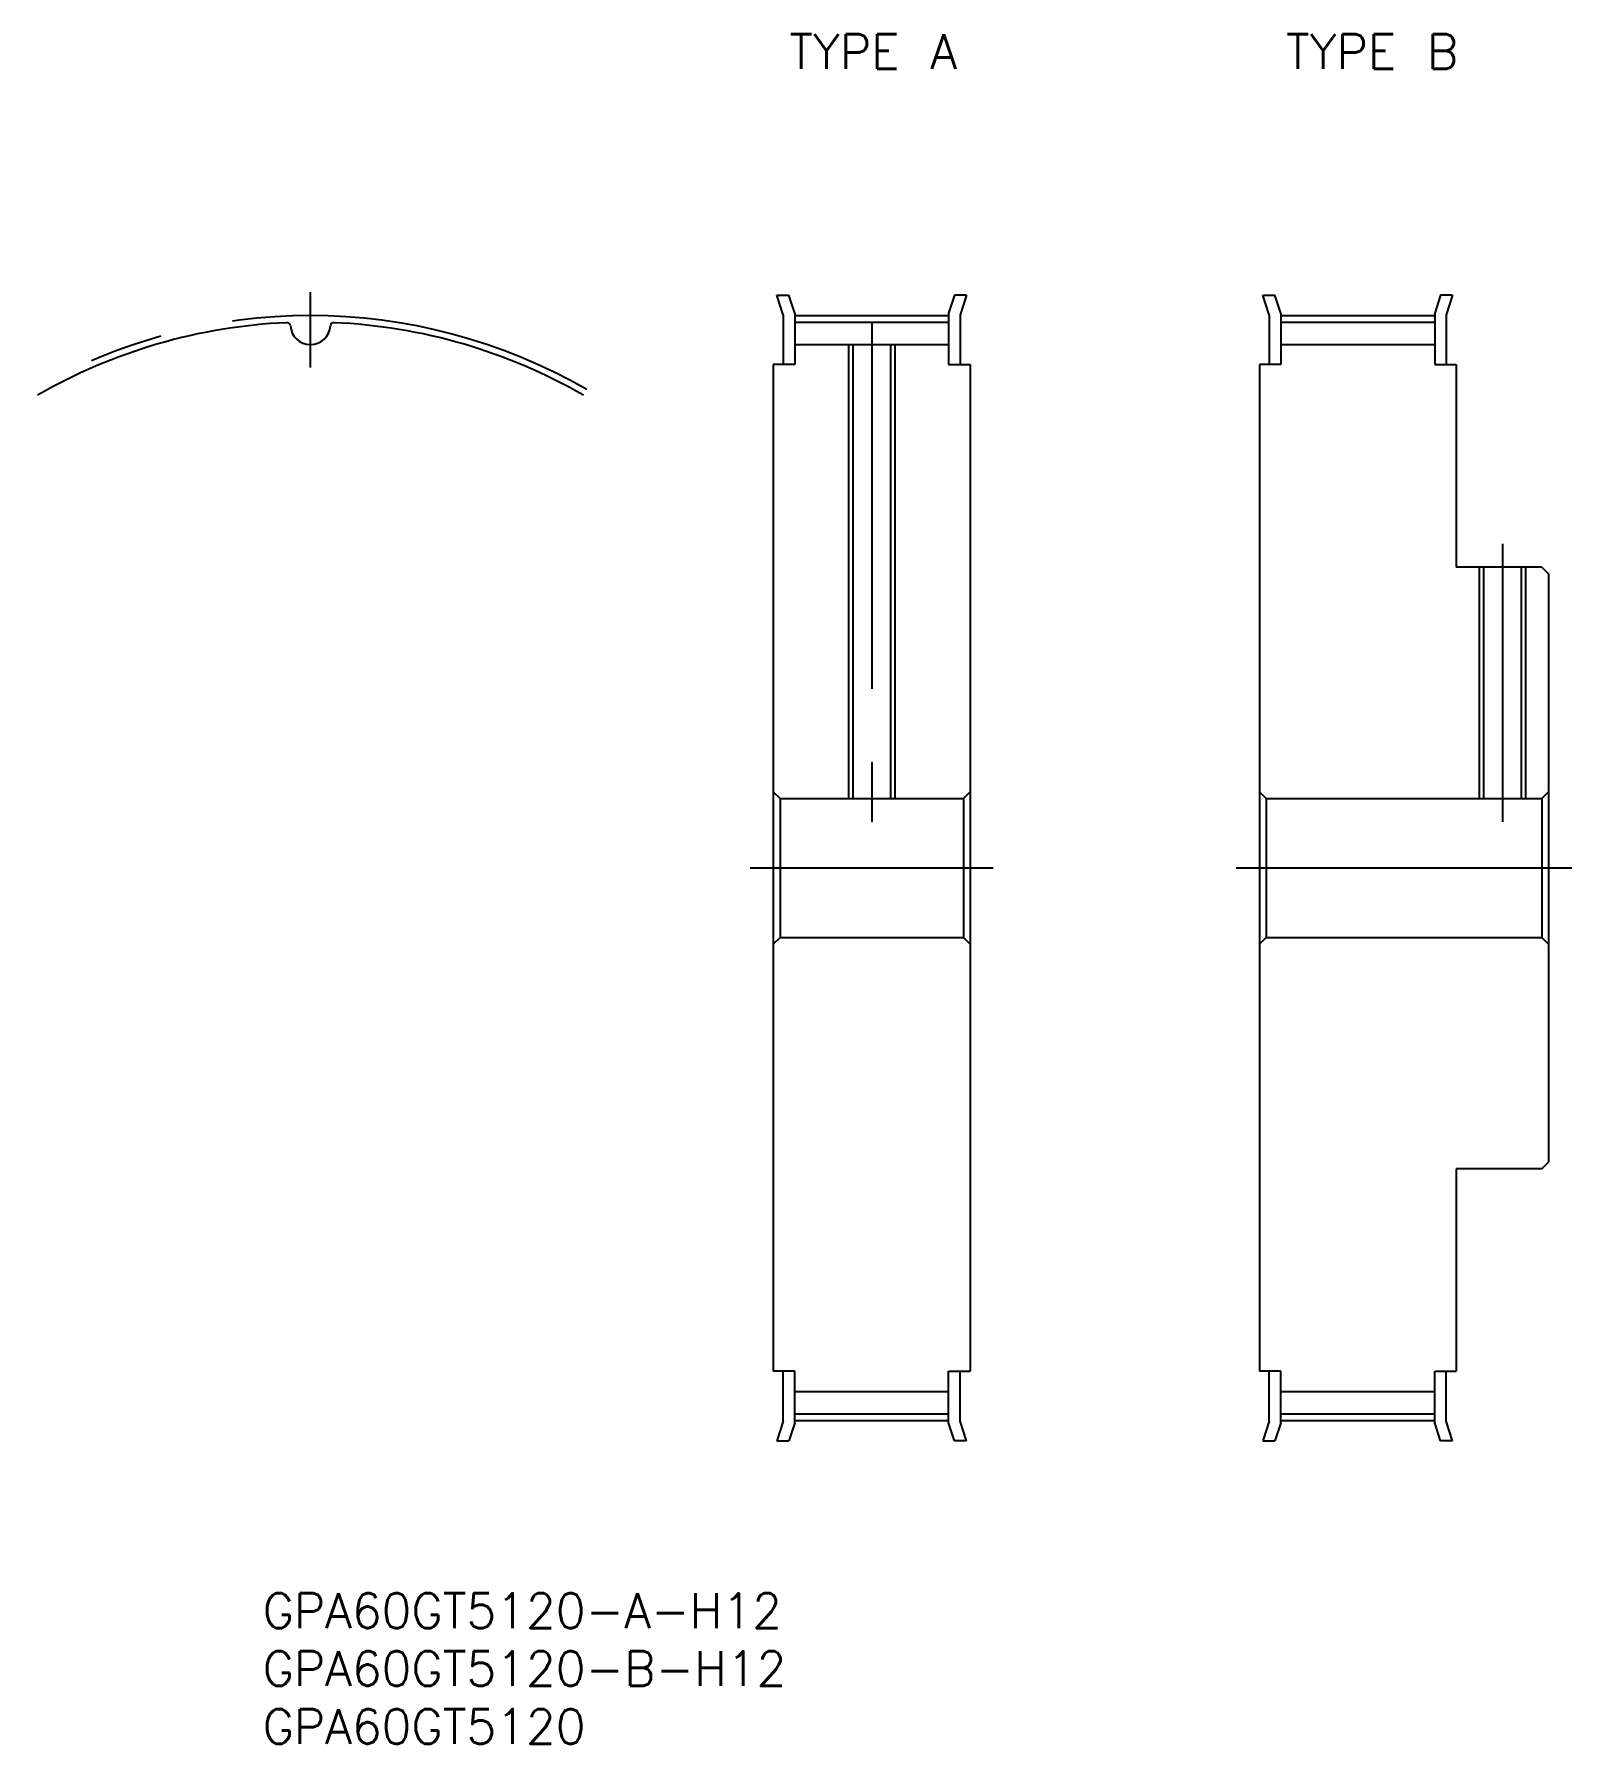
# Model space of a CAD drawing. Extents: x -24 to 109, y -76 to 72.
import ezdxf

# ---------------------------------------------------------------- set-up
doc = ezdxf.new("R2010")
doc.units = 0
doc.linetypes.add('CENTER', pattern=[50.8, 31.75, -6.35, 6.35, -6.35])
doc.layers.get('0').update_dxf_attribs({"linetype": 'CONTINUOUS'})
doc.layers.add('CENTER', color=1, linetype='CONTINUOUS')
doc.styles.get("Standard").update_dxf_attribs({"font": 'txt.shx', "height": 3, "bigfont": 'bigfont.shx'})

# ---------------------------------------------------------------- blocks, each defined once
blk = doc.blocks.new('*U2')
at = {"color": 7, "linetype": 'CONTINUOUS'}
blk.add_text('GPA60GT5120-B-H12', height=3, dxfattribs=at).set_placement((-4.13, -70.69))
blk = doc.blocks.new('*U3')
at = {"color": 7, "linetype": 'CONTINUOUS'}
blk.add_text('GPA60GT5120', height=3, dxfattribs=at).set_placement((-4.13, -75.69))
blk = doc.blocks.new('*U4')
at = {"color": 7, "linetype": 'CONTINUOUS'}
blk.add_text('TYPE A', height=3, dxfattribs=at).set_placement((41.38, 69.06))
blk = doc.blocks.new('*U5')
at = {"color": 7, "linetype": 'CONTINUOUS'}
blk.add_text('TYPE B', height=3, dxfattribs=at).set_placement((84.3, 69.06))
blk = doc.blocks.new('*U6')
at = {"color": 7, "linetype": 'CONTINUOUS'}
blk.add_text('GPA60GT5120-A-H12', height=3, dxfattribs=at).set_placement((-4.13, -65.69))

msp = doc.modelspace()

# ---------------------------------------------------------------- linework, layer by layer
at = {"color": 7, "linetype": 'CONTINUOUS'}
for p, q in [((40.3, 49.5), (41.35, 49.5)), ((40.85, 47.8), (40.3, 49.5)), ((41.85, 47.95), (41.35, 49.5)), ((55.65, 49.5), (55.15, 47.95)), ((56.7, 49.5), (55.65, 49.5)), ((56.7, 49.5), (56.15, 47.8)), ((82.3, 49.5), (83.35, 49.5)), ((82.85, 47.8), (82.3, 49.5)), ((83.85, 47.95), (83.35, 49.5)), ((97.65, 49.5), (97.15, 47.95)), ((98.7, 49.5), (97.65, 49.5)), ((98.7, 49.5), (98.15, 47.8)), ((40.85, 47.8), (40.85, 43.5)), ((41.85, 47.95), (41.85, 43.5)), ((55.15, 47.95), (55.15, 43.5)), ((56.15, 47.8), (56.15, 43.5)), ((82.85, 47.8), (82.85, 43.5)), ((83.85, 47.95), (83.85, 43.5)), ((97.15, 47.95), (97.15, 43.5)), ((98.15, 47.8), (98.15, 43.5)), ((41.85, 47.17), (55.15, 47.17)), ((83.85, 47.17), (97.15, 47.17)), ((41.85, 45.24), (55.15, 45.24)), ((46.88, 45.24), (46.88, 6)), ((50.12, 45.24), (50.12, 6)), ((83.85, 45.24), (97.15, 45.24)), ((40, 43.5), (40, -43.5)), ((41.85, 43.5), (40, 43.5)), ((55.15, 43.5), (57, 43.5)), ((57, 43.5), (57, -43.5)), ((82, 43.5), (82, -43.5)), ((83.85, 43.5), (82, 43.5)), ((97.15, 43.5), (99, 43.5)), ((99, 43.5), (99, 26)), ((106.42, 26), (99, 26)), ((101.38, 26), (101.38, 6)), ((104.62, 26), (104.62, 6)), ((106.42, 26), (107, 25.42)), ((107, 25.42), (107, -25.42)), ((40, 6.58), (40.58, 6)), ((40.58, 6), (56.42, 6)), ((40.58, 6), (40.58, -6)), ((57, 6.58), (56.42, 6)), ((56.42, 6), (56.42, -6)), ((82, 6.58), (82.58, 6)), ((82.58, 6), (106.42, 6)), ((82.58, 6), (82.58, -6)), ((107, 6.58), (106.42, 6)), ((106.42, 6), (106.42, -6)), ((40, -6.58), (40.58, -6)), ((40.58, -6), (56.42, -6)), ((57, -6.58), (56.42, -6)), ((82, -6.58), (82.58, -6)), ((82.58, -6), (106.42, -6)), ((107, -6.58), (106.42, -6)), ((106.42, -26), (99, -26)), ((99, -26), (99, -43.5)), ((106.42, -26), (107, -25.42)), ((41.85, -43.5), (40, -43.5)), ((40.85, -47.8), (40.85, -43.5)), ((41.85, -47.95), (41.85, -43.5)), ((55.15, -47.95), (55.15, -43.5)), ((55.15, -43.5), (57, -43.5)), ((56.15, -47.8), (56.15, -43.5)), ((83.85, -43.5), (82, -43.5)), ((82.85, -47.8), (82.85, -43.5)), ((83.85, -47.95), (83.85, -43.5)), ((97.15, -47.95), (97.15, -43.5)), ((97.15, -43.5), (99, -43.5)), ((98.15, -47.8), (98.15, -43.5)), ((41.85, -45.24), (55.15, -45.24)), ((83.85, -45.24), (97.15, -45.24)), ((41.85, -47.18), (55.15, -47.18)), ((83.85, -47.18), (97.15, -47.18)), ((40.85, -47.8), (40.3, -49.5)), ((41.85, -47.95), (41.35, -49.5)), ((55.65, -49.5), (55.15, -47.95)), ((56.7, -49.5), (56.15, -47.8)), ((82.85, -47.8), (82.3, -49.5)), ((83.85, -47.95), (83.35, -49.5)), ((97.65, -49.5), (97.15, -47.95)), ((98.7, -49.5), (98.15, -47.8)), ((40.3, -49.5), (41.35, -49.5)), ((56.7, -49.5), (55.65, -49.5)), ((82.3, -49.5), (83.35, -49.5)), ((98.7, -49.5), (97.65, -49.5))]:
    msp.add_line(p, q, dxfattribs=at)
at = {"color": 3, "linetype": 'CONTINUOUS'}
for p, q in [((46.5, 45.24), (46.5, 6)), ((50.5, 45.24), (50.5, 6)), ((101, 26), (101, 6)), ((105, 26), (105, 6))]:
    msp.add_line(p, q, dxfattribs=at)
at = {"color": 7, "linetype": 'CONTINUOUS'}
for centre, radius, start, end in [((0, 0), 47.17, 92.4713, 120), ((-2.02, 46.84), 0.29, 3.9644, 92.4712), ((0, 46.98), 1.74, 183.9644, 356.0356), ((2.02, 46.84), 0.29, 87.5287, 176.0356), ((0, 0), 47.17, 60, 87.5287)]:
    msp.add_arc(centre, radius, start, end, dxfattribs=at)
at = {"layer": 'CENTER', "color": 1, "linetype": 'CENTER'}
for p, q in [((0, 43.24), (0, 49.75)), ((41.85, 47.74), (55.15, 47.74)), ((83.85, 47.74), (97.15, 47.74)), ((48.5, 47.24), (48.5, 4)), ((103, 28), (103, 4)), ((38, 0), (59, 0)), ((80, 0), (109, 0)), ((41.85, -47.75), (55.15, -47.75)), ((83.85, -47.75), (97.15, -47.75))]:
    msp.add_line(p, q, dxfattribs=at)
msp.add_arc((0, 0), 47.74, 60, 120, dxfattribs=at)

# ---------------------------------------------------------------- block references
at = {"color": 7, "linetype": 'CONTINUOUS'}
for name in ['*U4', '*U5', '*U6', '*U2', '*U3']:
    msp.add_blockref(name, (0, 0), dxfattribs=at)

doc.saveas('drawing.dxf')
